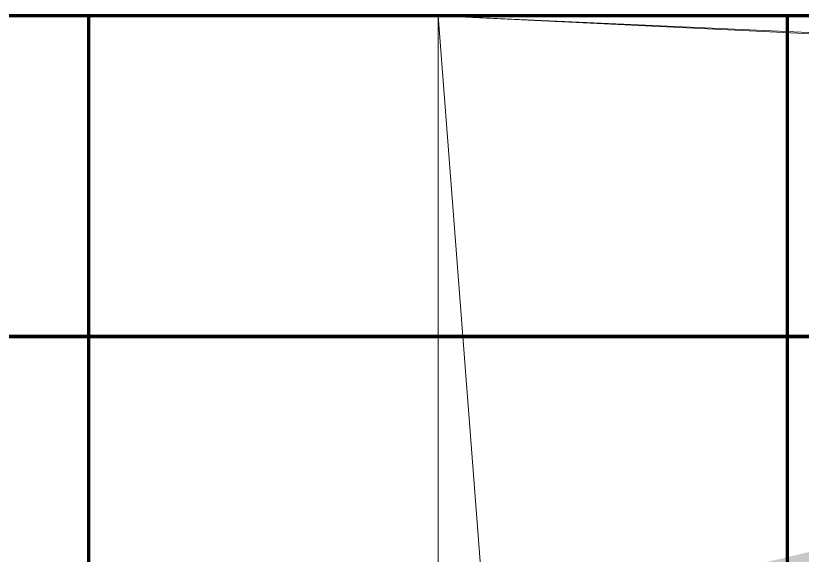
# Model space of a CAD drawing. Extents: x 0 to 1153, y 0 to 816.
# Drawn here: x 638.6142 to 638.8999, y 394.3191 to 394.5149 of the extents above; entities that cross this region are included whole.
import ezdxf

# ---------------------------------------------------------------- set-up
doc = ezdxf.new("R2010")
doc.units = 0
doc.header["$MEASUREMENT"] = 0
doc.layers.add('Hatch', color=7, linetype='Continuous')

msp = doc.modelspace()

# ---------------------------------------------------------------- hatches: boundary and pattern name
at = {"layer": 'Hatch', "linetype": 'Continuous', "lineweight": 0}
h = msp.add_hatch(color=3, dxfattribs=at)
h.paths.add_polyline_path([(638.72529, 394.26089), (639.23333, 394.39848)], flags=0)
h.paths.add_polyline_path([(639.23333, 394.39848), (638.72529, 394.26089), (638.65125, 394.26089)], flags=0)

# ---------------------------------------------------------------- linework, layer by layer
at = {"layer": 'Hatch', "color": 3, "linetype": 'Continuous', "lineweight": 0}
for points in [[(638.02683, 394.51489), (638.76762, 394.51489), (638.02683, 394.51489), (638.76762, 394.51489), (638.02683, 394.51489), (638.76762, 394.51489), (637.88925, 394.51489), (638.76762, 394.51489), (637.88925, 394.51489), (638.76762, 394.51489), (637.88925, 394.51489), (638.76762, 394.51489), (637.79396, 394.51489), (638.76762, 394.51489), (637.79396, 394.51489), (638.76762, 394.51489), (637.79396, 394.51489), (638.76762, 394.51489), (637.7305, 394.51489), (638.76762, 394.51489), (637.7305, 394.51489), (638.76762, 394.51489), (637.71992, 394.51489), (638.76762, 394.51489), (637.7305, 394.51489), (638.76762, 394.51489), (637.71992, 394.51489), (638.76762, 394.51489), (637.71992, 394.51489), (638.76762, 394.51489), (637.71992, 394.51489), (638.76762, 394.51489), (637.79396, 394.51489)], [(637.71992, 394.51489), (638.76762, 394.51489), (637.88925, 394.51489), (638.76762, 394.51489), (637.79396, 394.51489), (638.76762, 394.51489), (637.88925, 394.51489)], [(637.7305, 394.51489), (638.76762, 394.51489), (639.64604, 394.47256), (639.59317, 394.47256), (639.54025, 394.47256), (639.59317, 394.47256), (639.54025, 394.47256), (639.59317, 394.47256), (639.64604, 394.47256), (639.59317, 394.47256), (639.64604, 394.47256), (639.59317, 394.47256), (639.54025, 394.47256), (639.699, 394.51489), (639.64604, 394.47256), (639.59317, 394.47256), (639.26508, 394.35614), (639.07454, 394.31381), (638.86292, 394.27148), (638.57717, 394.23977)], [(638.02683, 394.51489), (638.76762, 394.51489), (637.79396, 394.51489), (638.76762, 394.51489), (638.18554, 394.51489), (638.76762, 394.51489), (638.36546, 394.51489)], [(638.18554, 394.51489), (638.76762, 394.51489), (638.02683, 394.51489), (638.76762, 394.51489), (638.36546, 394.51489), (638.76762, 394.51489), (638.02683, 394.51489), (638.76762, 394.51489), (638.56658, 394.51489), (638.76762, 394.51489), (638.56658, 394.51489), (638.76762, 394.51489), (638.56658, 394.51489)], [(638.02683, 394.51489), (638.76762, 394.51489), (638.36546, 394.51489), (638.76762, 394.51489), (638.76762, 394.23977), (638.76762, 394.51489), (638.71471, 394.51489), (638.76762, 394.51489), (638.71471, 394.51489), (638.76762, 394.51489), (638.69358, 394.51489), (638.76762, 394.51489), (638.69358, 394.51489), (638.76762, 394.51489), (638.69358, 394.51489), (638.76762, 394.51489), (638.67237, 394.51489), (638.76762, 394.51489), (638.67237, 394.51489), (638.76762, 394.51489), (638.66183, 394.51489), (638.76762, 394.51489), (638.66183, 394.51489), (638.76762, 394.51489), (638.66183, 394.51489), (638.76762, 394.51489), (638.65125, 394.51489), (638.76762, 394.51489), (638.65125, 394.51489), (638.76762, 394.51489), (638.64067, 394.51489), (638.76762, 394.51489), (638.64067, 394.51489), (638.76762, 394.51489), (638.64067, 394.51489), (638.76762, 394.51489), (638.64067, 394.51489), (638.76762, 394.51489), (638.64067, 394.51489), (638.76762, 394.51489), (638.65125, 394.51489), (638.76762, 394.51489), (638.64067, 394.51489), (638.76762, 394.51489), (638.64067, 394.51489), (638.76762, 394.51489), (638.66183, 394.51489), (638.76762, 394.51489), (638.65125, 394.51489), (638.76762, 394.51489), (638.67237, 394.51489), (638.76762, 394.51489), (638.65125, 394.51489), (638.76762, 394.51489), (638.69358, 394.51489), (638.76762, 394.51489), (638.67237, 394.51489), (638.76762, 394.51489), (638.71471, 394.51489), (638.76762, 394.51489), (638.67237, 394.51489), (638.76762, 394.51489), (638.71471, 394.51489), (638.76762, 394.51489), (638.78883, 394.23977)], [(639.47675, 394.51489), (638.76762, 394.51489), (638.76762, 394.23977), (638.36546, 394.23977), (638.76762, 394.23977), (638.56658, 394.23977), (638.76762, 394.23977), (638.36546, 394.23977), (638.76762, 394.23977), (638.18554, 394.23977), (638.76762, 394.23977), (638.18554, 394.23977), (638.78883, 394.23977), (638.86292, 394.25031), (639.05342, 394.25031), (638.47133, 394.25031)], [(638.76762, 394.2821), (638.76762, 394.51489), (638.36546, 394.51489), (638.76762, 394.51489), (638.36546, 394.51489), (638.76762, 394.51489), (638.18554, 394.51489), (638.76762, 394.51489), (638.18554, 394.51489), (638.76762, 394.51489), (638.18554, 394.51489), (638.76762, 394.51489), (638.76762, 394.25031)], [(638.36546, 394.51489), (638.76762, 394.51489), (638.76762, 394.23977)], [(639.70958, 394.51489), (638.76762, 394.51489), (639.70958, 394.51489), (638.76762, 394.51489), (639.77304, 394.51489), (638.76762, 394.51489), (639.77304, 394.51489), (638.76762, 394.51489), (639.77304, 394.51489), (638.76762, 394.51489), (639.77304, 394.51489), (638.76762, 394.51489), (639.77304, 394.51489), (638.76762, 394.51489), (639.77304, 394.51489), (638.76762, 394.51489), (639.77304, 394.51489), (638.76762, 394.51489), (639.77304, 394.51489), (638.76762, 394.51489), (639.77304, 394.51489), (638.76762, 394.51489), (639.70958, 394.51489), (638.76762, 394.51489), (639.70958, 394.51489), (638.76762, 394.51489), (639.60371, 394.51489), (638.76762, 394.51489), (639.60371, 394.51489), (638.76762, 394.51489), (639.60371, 394.51489), (638.76762, 394.51489), (639.47675, 394.51489), (638.76762, 394.51489), (639.47675, 394.51489), (638.76762, 394.51489), (639.47675, 394.51489), (638.76762, 394.51489), (639.318, 394.51489), (638.76762, 394.51489), (639.318, 394.51489), (638.76762, 394.51489), (639.318, 394.51489), (638.76762, 394.51489), (639.14867, 394.51489), (638.76762, 394.51489), (639.14867, 394.51489), (638.76762, 394.51489), (639.14867, 394.51489), (638.76762, 394.51489), (638.95817, 394.51489), (638.76762, 394.51489), (638.95817, 394.51489), (638.76762, 394.51489), (638.56658, 394.51489), (638.76762, 394.51489), (638.56658, 394.51489), (638.76762, 394.51489), (638.56658, 394.51489), (638.76762, 394.51489), (639.70958, 394.47256)], [(638.64067, 394.51489), (638.76762, 394.51489), (638.64067, 394.51489), (638.76762, 394.51489), (638.69358, 394.51489), (638.76762, 394.51489), (638.71471, 394.51489), (638.76762, 394.51489), (638.84175, 394.51489), (638.76762, 394.51489), (638.86292, 394.51489), (638.76762, 394.51489), (638.8735, 394.51489), (638.76762, 394.51489), (638.88408, 394.51489), (638.76762, 394.51489), (638.89462, 394.51489), (638.76762, 394.51489), (638.84175, 394.51489), (638.76762, 394.51489), (638.95817, 394.51489), (638.76762, 394.51489), (639.14867, 394.51489), (638.76762, 394.51489), (639.318, 394.51489), (638.76762, 394.51489), (639.47675, 394.51489), (638.76762, 394.51489)], [(638.76762, 394.23977), (638.76762, 394.51489), (638.76762, 394.23977)], [(638.76762, 394.23977), (638.76762, 394.51489), (638.82058, 394.51489), (638.76762, 394.51489), (638.82058, 394.51489), (638.76762, 394.51489), (638.84175, 394.51489), (638.76762, 394.51489), (638.86292, 394.51489), (638.76762, 394.51489), (638.86292, 394.51489), (638.76762, 394.51489), (638.8735, 394.51489), (638.76762, 394.51489), (638.88408, 394.51489), (638.76762, 394.51489), (638.88408, 394.51489), (638.76762, 394.51489), (638.89462, 394.51489), (638.76762, 394.51489), (638.89462, 394.51489), (638.76762, 394.51489), (638.89462, 394.51489), (638.76762, 394.51489), (638.89462, 394.51489), (638.76762, 394.51489), (638.89462, 394.51489), (638.76762, 394.51489), (638.88408, 394.51489), (638.76762, 394.51489), (638.88408, 394.51489), (638.76762, 394.51489), (638.88408, 394.51489), (638.76762, 394.51489), (638.88408, 394.51489), (638.76762, 394.51489), (638.8735, 394.51489), (638.76762, 394.51489), (638.8735, 394.51489), (638.76762, 394.51489), (638.86292, 394.51489), (638.76762, 394.51489), (638.86292, 394.51489), (638.76762, 394.51489), (638.86292, 394.51489), (638.76762, 394.51489), (638.84175, 394.51489), (638.76762, 394.51489), (638.84175, 394.51489), (638.76762, 394.51489), (638.82058, 394.51489), (638.76762, 394.51489), (638.82058, 394.51489), (638.76762, 394.51489), (638.82058, 394.51489), (638.76762, 394.51489), (638.76762, 394.25031), (638.76762, 394.51489), (638.76762, 394.25031), (638.76762, 394.51489), (638.84175, 394.51489), (638.76762, 394.51489), (638.84175, 394.51489), (638.76762, 394.51489), (638.84175, 394.51489), (638.95817, 394.51489), (638.76762, 394.51489), (638.95817, 394.51489)], [(639.14867, 394.51489), (638.76762, 394.51489), (639.14867, 394.51489)], [(639.318, 394.51489), (638.76762, 394.51489), (639.318, 394.51489)], [(639.47675, 394.51489), (638.76762, 394.51489), (639.64604, 394.47256)], [(639.60371, 394.51489), (638.76762, 394.51489), (639.77304, 394.51489)], [(639.70958, 394.51489), (638.76762, 394.51489), (639.77304, 394.51489)], [(639.70958, 394.51489), (638.76762, 394.51489), (639.64604, 394.47256)]]:
    msp.add_lwpolyline(points, dxfattribs=at)
at = {"layer": 'Hatch', "color": 3, "linetype": 'Continuous', "lineweight": 211}
for points in [[(638.89462, 394.51489), (638.64067, 394.51489), (638.64067, 394.23977), (638.64067, 394.1551), (638.64067, 393.87994), (638.89462, 393.87994), (638.89462, 394.1551), (638.89462, 394.23977), (638.89462, 394.51489), (638.76762, 394.51489), (637.71992, 394.51489), (637.71992, 394.23977), (637.71992, 394.1551), (637.71992, 393.87994), (639.81537, 393.87994), (639.81537, 394.1551), (639.81537, 394.23977), (639.81537, 394.51489), (637.71992, 394.51489)], [(639.81537, 394.51489), (638.76762, 394.51489), (638.64067, 394.51489)]]:
    msp.add_lwpolyline(points, dxfattribs=at)
msp.add_lwpolyline([(639.41325, 394.39848), (639.41325, 392.77927), (637.80458, 392.77927), (637.80458, 394.39848), (639.41325, 394.39848), (637.80458, 394.39848), (637.80458, 392.77927), (639.41325, 392.77927)], close=True, dxfattribs=at)

doc.saveas('drawing.dxf')
